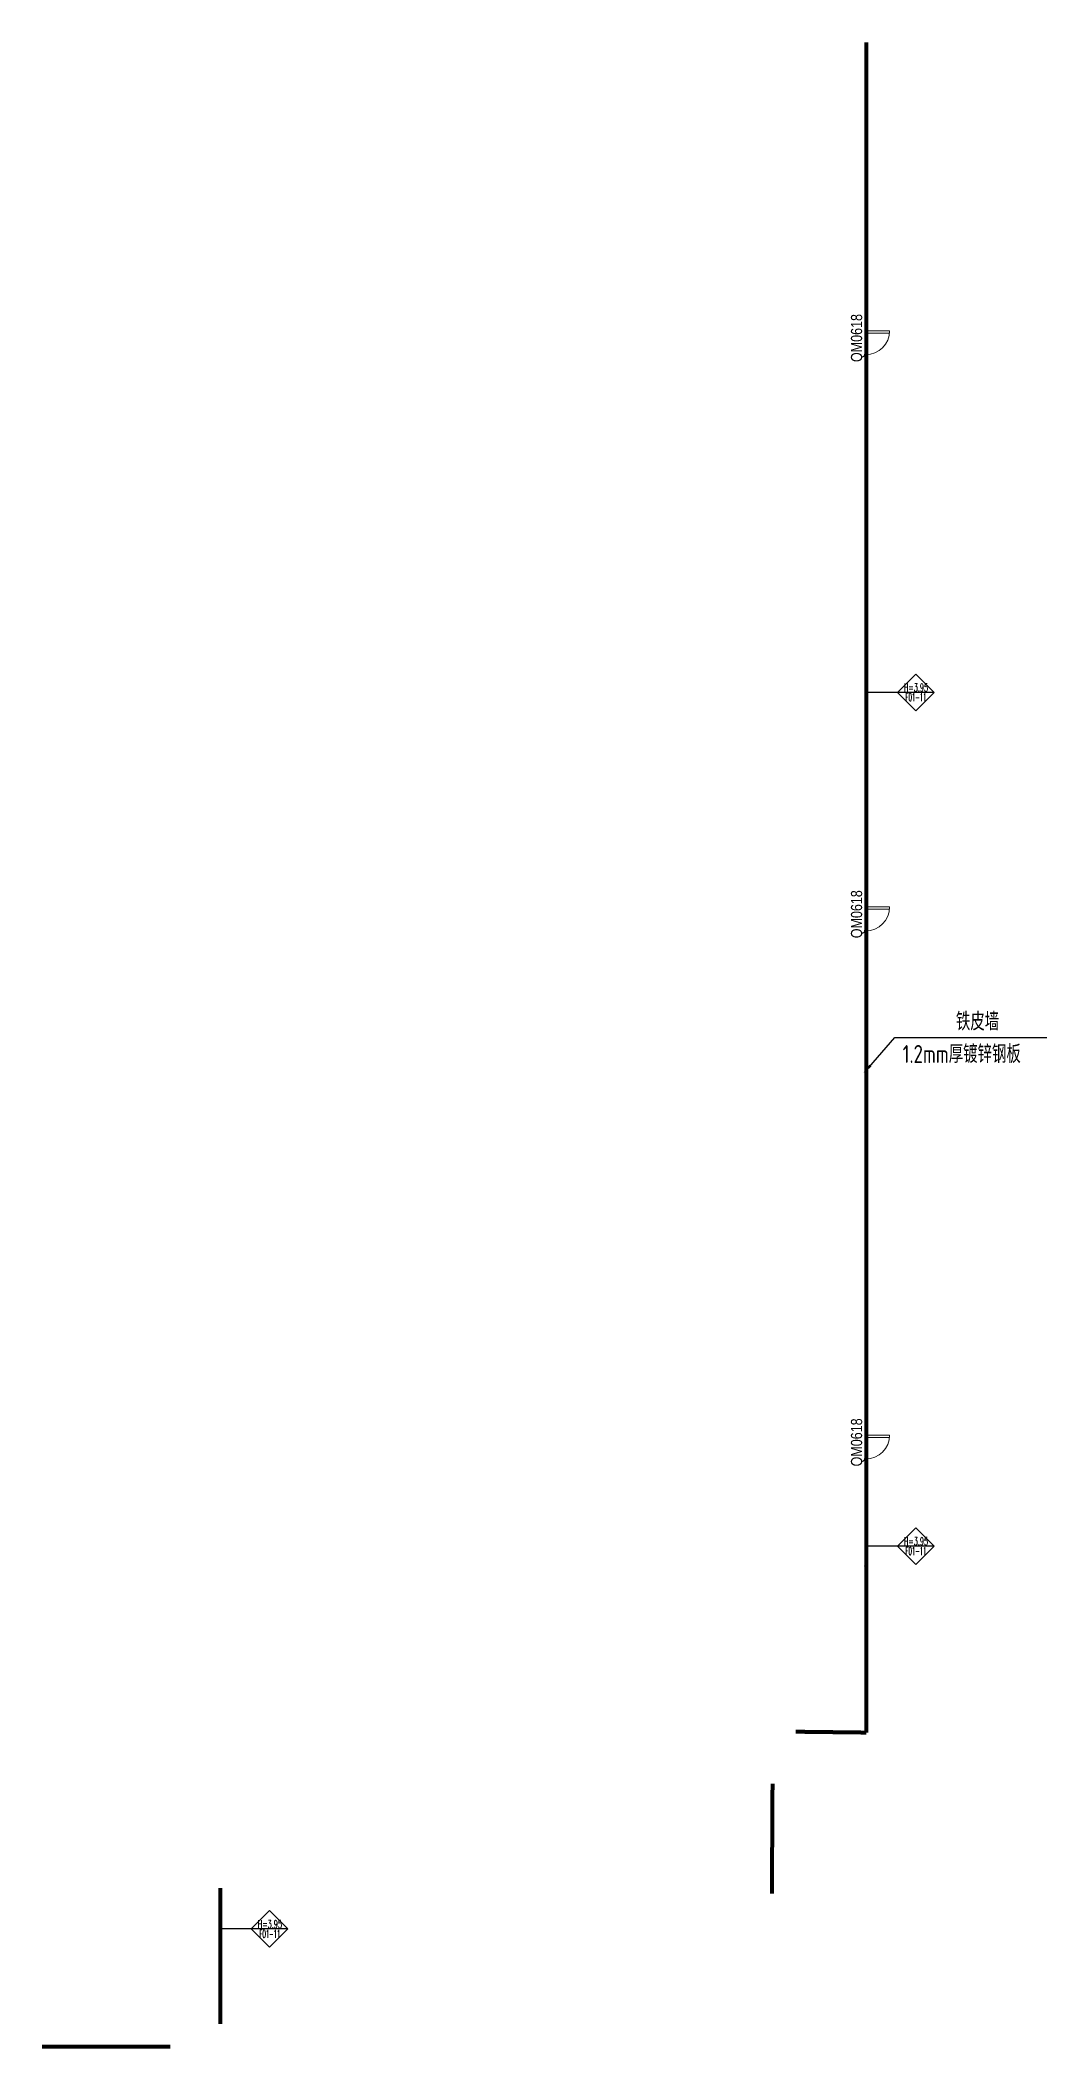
# Model space of a CAD drawing. Header units: millimetres. Extents: x -50 to 244125, y 1275 to 158150.
# Drawn here: x 125725 to 150890, y 107950 to 158150 of the extents above; entities that cross this region are included whole.
import ezdxf
from ezdxf.enums import TextEntityAlignment as Align

# ---------------------------------------------------------------- set-up
doc = ezdxf.new("R2010")
doc.units = ezdxf.units.MM
doc.header["$LTSCALE"] = 20
for name, color, linetype in [('0-A-标注', 53, 'Continuous'), ('K-AREA_TEXT', 4, 'Continuous'), ('K-CEIL-DIV-Ceiling to Roof', 210, 'Continuous'), ('K-PART-TEXT', 4, 'Continuous')]:
    doc.layers.add(name, color=color, linetype=linetype)
doc.layers.add('K-PART-DOOR', color=10, linetype='Continuous', lineweight=18)
doc.styles.add('Arial', font='arial.ttf', dxfattribs={"width": 0.8, "height": 5.592013})
doc.styles.add('EDRI-COM', font='tssdeng.shx', dxfattribs={"width": 0.8, "bigfont": 'hztxt.shx'})
doc.styles.add('Romans', font='romans.shx', dxfattribs={"width": 0.8, "bigfont": 'gbhzfs.shx'})
doc.dimstyles.new('MW_DIM_TICK_035_150', dxfattribs={"dimscale": 150, "dimtxt": 3, "dimasz": 1.5, "dimexe": 1.6, "dimexo": 0.825, "dimgap": 1, "dimtad": 1, "dimdec": 0, "dimzin": 12, "dimdsep": 46, "dimtxsty": 'EDRI-COM', "dimblk": 'ARCHTICK', "dimcen": 1, "dimclrd": 256, "dimclre": 256, "dimclrt": 256, "dimadec": 0, "dimazin": 3, "dimtfac": 1, "dimtdec": 0, "dimtix": 1, "dimtmove": 2, "dimatfit": 1, "dimfxl": 1.25, "dimtolj": 1, "dimtzin": 0, "dimlwd": -1, "dimlwe": -1, "dimarcsym": 1})

# ---------------------------------------------------------------- blocks, each defined once
blk = doc.blocks.new('单开门 1000X2000')
blk.add_lwpolyline([(9, -6), (107, -6), (107, 994), (9, 994)], close=True)
blk.add_arc((9, -6), 1000, 0, 90)
blk = doc.blocks.new('_ArchTick')
at = {"color": 0, "linetype": 'ByBlock', "const_width": 0.4}
blk.add_lwpolyline([(-0.5, -0.5), (0.5, 0.5)], dxfattribs=at)
blk = doc.blocks.new('2AHC-3.1')
for points in [[(0, 458), (-458, 0), (0, -458), (458, 0), (0, 458)], [(-458, 0), (458, 0)], [(458, 0), (1236, 0)]]:
    blk.add_lwpolyline(points)
at = {"ltscale": 0.7, "style": 'Romans', "width": 0.6}
for tag, p in [('2AHC', (-7, 123)), ('H3.1', (-7, -121))]:
    blk.add_attdef(tag, text='', height=200, dxfattribs=at).set_placement(p, align=Align.MIDDLE)

msp = doc.modelspace()

# ---------------------------------------------------------------- linework, layer by layer
at = {"layer": 'K-CEIL-DIV-Ceiling to Roof', "const_width": 100}
for points in [[(146377, 158100), (146377, 120025)], [(125775, 108000), (128975, 108000)]]:
    msp.add_lwpolyline(points, dxfattribs=at)
at = {"layer": 'K-CEIL-DIV-Ceiling to Roof', "ltscale": 20, "const_width": 100}
for points in [[(146327, 120059), (146375, 120054), (146375, 115854)], [(146375, 115854), (144611, 115875)], [(144033, 114575), (144017, 111825)], [(130225, 108572), (130225, 111972)]]:
    msp.add_lwpolyline(points, dxfattribs=at)

# ---------------------------------------------------------------- block references
at = {"layer": '0-A-标注'}
ref = msp.add_blockref('2AHC-3.1', (147612, 141851), dxfattribs=dict(at, rotation=180))
ref.add_attrib('H3.1', 'H=3.95', dxfattribs={"layer": '0', "ltscale": 0.7, "height": 200, "style": 'Romans', "width": 0.6}).set_placement((147619, 141972), align=Align.MIDDLE)
ref.add_attrib('2AHC', 'F01-11', dxfattribs={"layer": '0', "ltscale": 0.7, "height": 200, "style": 'Romans', "width": 0.4}).set_placement((147619, 141728), align=Align.MIDDLE)
ref = msp.add_blockref('2AHC-3.1', (147612, 120514), dxfattribs=dict(at, rotation=180))
ref.add_attrib('H3.1', 'H=3.95', dxfattribs={"layer": '0', "ltscale": 0.7, "height": 200, "style": 'Romans', "width": 0.6}).set_placement((147619, 120635), align=Align.MIDDLE)
ref.add_attrib('2AHC', 'F01-11', dxfattribs={"layer": '0', "ltscale": 0.7, "height": 200, "style": 'Romans', "width": 0.4}).set_placement((147619, 120391), align=Align.MIDDLE)
ref = msp.add_blockref('2AHC-3.1', (131461, 110947), dxfattribs=dict(at, rotation=180))
ref.add_attrib('H3.1', 'H=3.95', dxfattribs={"layer": '0', "ltscale": 0.7, "height": 200, "style": 'Romans', "width": 0.6}).set_placement((131467, 111068), align=Align.MIDDLE)
ref.add_attrib('2AHC', 'F01-11', dxfattribs={"layer": '0', "ltscale": 0.7, "height": 200, "style": 'Romans', "width": 0.4}).set_placement((131467, 110823), align=Align.MIDDLE)
at = {"layer": 'K-PART-DOOR', "xscale": 0.6, "yscale": 0.6, "zscale": 0.6, "rotation": 270}
for p in [(146364, 150894), (146364, 136494), (146364, 123294)]:
    msp.add_blockref('单开门 1000X2000', p, dxfattribs=at)

# ---------------------------------------------------------------- texts
at = {"layer": 'K-AREA_TEXT', "style": 'Arial', "width": 0.8}
for p in [(146133, 150106), (146133, 135706), (146133, 122506)]:
    msp.add_text('QM0618', height=280, rotation=90, dxfattribs=at).set_placement(p, align=Align.MIDDLE_LEFT)
at = {"layer": 'K-PART-TEXT', "style": 'EDRI-COM', "width": 0.8}
for s, p in [('铁皮墙', (148618, 133400)), ('1.2mm厚镀锌钢板', (147285, 132587))]:
    msp.add_text(s, height=450, dxfattribs=at).set_placement(p)

# ---------------------------------------------------------------- leaders
at = {"layer": 'K-PART-TEXT'}
msp.add_leader([(146330, 132351), (147087, 133223), (150890, 133223)], dimstyle='MW_DIM_TICK_035_150', override={"dimgap": 1, "dimtad": 1}, dxfattribs=at)

doc.saveas('drawing.dxf')
